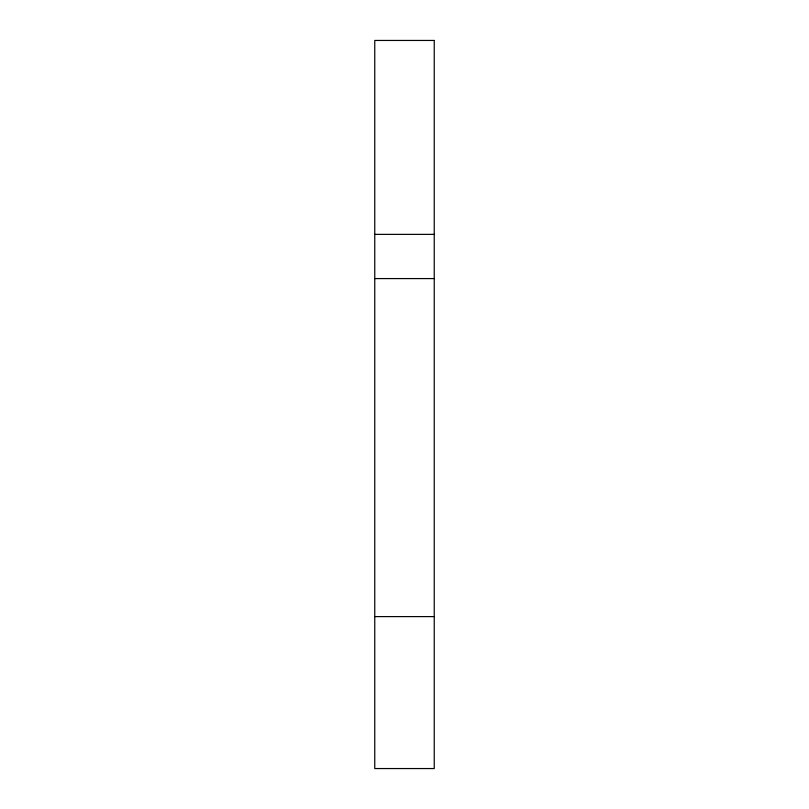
<?xml version="1.0" encoding="UTF-8"?>
<svg xmlns="http://www.w3.org/2000/svg" width="809" height="809" viewBox="0 0 809 809"><rect width="100%" height="100%" fill="white"/><g stroke="black" fill="none" stroke-linecap="round" stroke-linejoin="round"><path stroke-width="1.21" d="M374.759 234.377L434.241 234.377M374.759 278.579L434.241 278.579M374.759 616.6L434.241 616.6M434.241 40.45L374.759 40.45L374.759 768.55L434.241 768.55L434.241 40.45"/></g></svg>
